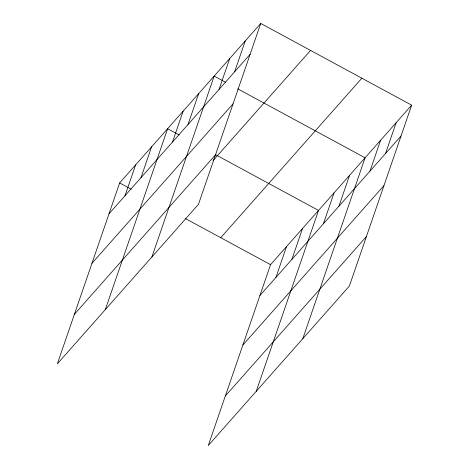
<?xml version="1.0" encoding="UTF-8"?>
<svg xmlns="http://www.w3.org/2000/svg" width="469" height="469" viewBox="0 0 469 469"><rect width="100%" height="100%" fill="white"/><g stroke="black" fill="none" stroke-linecap="round" stroke-linejoin="round"><path stroke-width="0.7" d="M260.741 23.45L119.636 182.945L57.347 363.838L198.451 204.343L260.741 23.45L411.653 105.162L349.364 286.055L208.259 445.55L270.549 264.657L411.653 105.162M125 195.725L135.629 164.871M140.993 177.651L151.616 146.791M105.326 309.61L167.609 128.717L179.105 134.937M172.504 142.031L183.133 111.171M188.028 124.484L198.651 93.63M151.892 256.977L214.175 76.084L225.665 82.304M219.07 89.397L229.699 58.537M234.594 71.857L245.217 40.996M275.913 277.443L286.536 246.583M291.906 259.369L302.528 228.509M256.238 391.322L318.521 210.429L215.494 154.647M323.417 223.748L334.045 192.888M338.94 206.202L349.563 175.342M302.798 338.688L365.087 157.795L237.801 88.876M369.982 171.115L380.605 140.254M385.506 153.568L396.129 122.708M109.007 213.805L250.112 54.31M91.959 263.314L233.064 103.819M74.395 314.324L215.5 154.829M213.049 160.615L310.542 50.418M220.747 237.695L361.851 78.2M259.92 295.517L401.024 136.022M242.872 345.032L383.976 185.536M225.308 396.041L366.412 236.546M119.636 182.945L131.127 189.165M185.472 218.595L270.549 264.657"/></g></svg>
